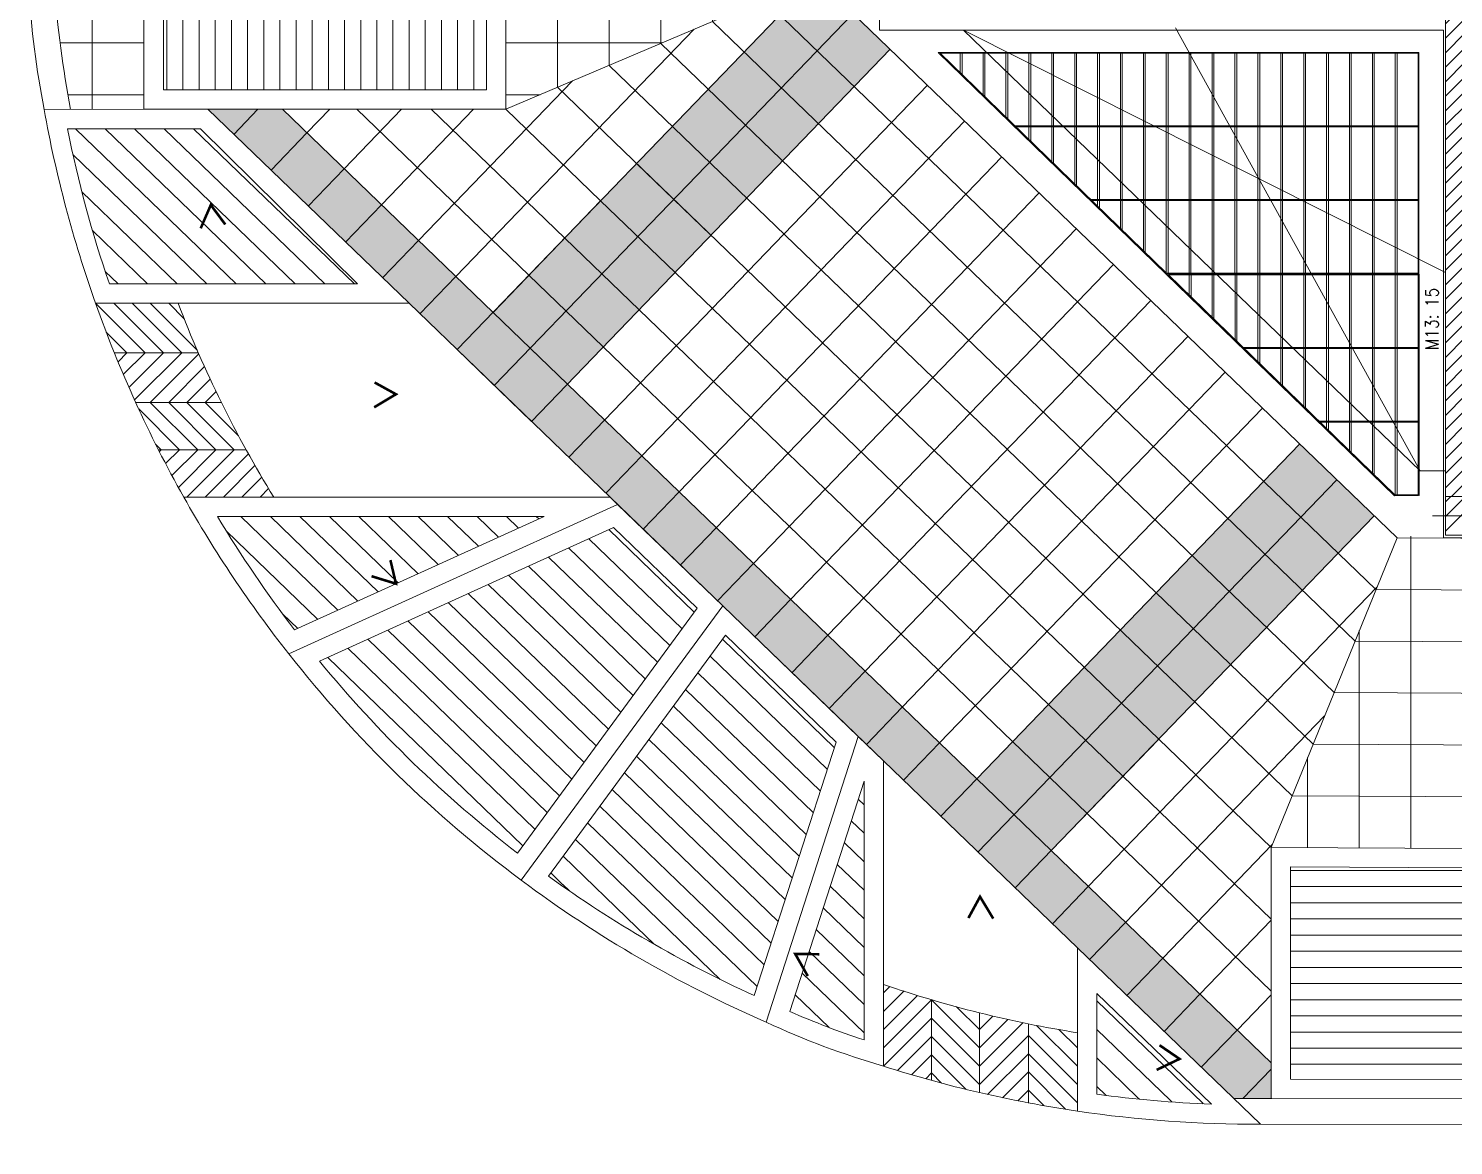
# Model space of a CAD drawing. Header units: millimetres. Extents: x 14 to 290, y 66 to 213.
# Drawn here: x 13.82 to 24.84, y 139.33 to 147.97 of the extents above; entities that cross this region are included whole.
import ezdxf
from ezdxf.enums import TextEntityAlignment as Align

# ---------------------------------------------------------------- set-up
doc = ezdxf.new("R2010")
doc.units = ezdxf.units.MM
doc.linetypes.add('HIDDEN', pattern=[9.525, 6.35, -3.175])
for name, color, linetype, lineweight in [('OCASA_TODAS_r08$0$CARP-HOJA', 252, 'Continuous', 20), ('OCASA_TODAS_r08$0$CGC COLUMNAS', 252, 'Continuous', 20), ('OCASA_TODAS_r08$0$CGC COLUMNAS EJES', 252, 'Continuous', 20), ('OCASA_TODAS_r08$0$CGC COLUMNAS HATCH', 252, 'Continuous', 20), ('OCASA_TODAS_r08$0$CGC TABIQUES', 252, 'Continuous', 20), ('OCASA_TODAS_r08$0$CGC TABIQUES REF', 252, 'Continuous', 20), ('OCASA_TODAS_r08$0$HACH MURO', 252, 'Continuous', 15), ('OCASA_TODAS_r08$0$HERRERIA', 252, 'Continuous', 20), ('OCASA_TODAS_r08$0$LINEA_DE_PROYECCION', 252, 'HIDDEN', 15), ('OCASA_TODAS_r08$0$Revision', 251, 'Continuous', 20), ('OCASA_TODAS_r08$0$REVOQUES', 251, 'Continuous', 15), ('OCASA_TODAS_r08$0$VEREDA', 251, 'Continuous', 15)]:
    doc.layers.add(name, color=color, linetype=linetype, lineweight=lineweight)
doc.styles.add('OCASA_TODAS_r08$0$CYPETXT', font='romans__.ttf', dxfattribs={"height": 0.2})

# ---------------------------------------------------------------- blocks, each defined once
blk = doc.blocks.new('OCASA_TODAS_r08$0$EJES_DE_LA_COLUMNA')
at = {"layer": 'OCASA_TODAS_r08$0$CGC COLUMNAS EJES'}
for p, q in [((0, -0.5), (0, 0.5)), ((-0.5, 0), (0.5, 0))]:
    blk.add_line(p, q, dxfattribs=at)
blk = doc.blocks.new('OCASA_TODAS_r08$0$Estructura PB para Arquitectura')
at = {"layer": 'OCASA_TODAS_r08$0$CGC COLUMNAS'}
blk.add_lwpolyline([(1102.981196, 370.948332), (1103.281196, 370.948332), (1103.281196, 371.248332), (1102.981196, 371.248332), (1102.981196, 370.948332)], close=True, dxfattribs=at)
blk.add_lwpolyline([(1102.981196, 370.948332), (1103.281196, 370.948332), (1103.281196, 371.248332), (1102.981196, 371.248332), (1102.981196, 370.948332)], close=True, dxfattribs=at)
at = {"layer": 'OCASA_TODAS_r08$0$CGC COLUMNAS HATCH'}
for p, q in [((1102.981196, 370.980011, -0.000029), (1103.249518, 371.248333, -0.000029)), ((1102.981196, 371.206285, -0.000029), (1103.023244, 371.248333, -0.000029)), ((1102.981196, 371.093148, -0.000029), (1103.136381, 371.248333, -0.000029))]:
    blk.add_line(p, q, dxfattribs=at)
at = {"layer": 'OCASA_TODAS_r08$0$CGC TABIQUES', "elevation": -0.000029}
blk.add_lwpolyline([(1102.981196, 371.248332), (1102.981196, 376.731072), (1103.131196, 376.731072), (1103.131196, 374.295923), (1105.878155, 374.295923), (1105.878155, 376.731072), (1106.028155, 376.731072), (1106.028155, 374.145923), (1103.131196, 374.145923), (1103.131196, 371.248332)], dxfattribs=at)
at = {"layer": 'OCASA_TODAS_r08$0$CGC COLUMNAS EJES', "xscale": 0.5, "yscale": 0.5}
blk.add_blockref('OCASA_TODAS_r08$0$EJES_DE_LA_COLUMNA', (1103.131196, 371.098332, -0.000029), dxfattribs=at)
at = {"layer": 'OCASA_TODAS_r08$0$CGC TABIQUES REF', "style": 'OCASA_TODAS_r08$0$CYPETXT', "width": 0.863438}
blk.add_text('M13: 15', height=0.1, rotation=90, dxfattribs=at).set_placement((1102.876196, 372.622128, -0.000029), align=Align.MIDDLE_CENTER)
blk = doc.blocks.new('OCASA_TODAS_r08$0$dddddd')
at = {"layer": 'OCASA_TODAS_r08$0$CARP-HOJA'}
for p, q in [((99.546846, 18.472923), (99.546846, 18.629998)), ((99.560946, 18.459217), (99.560946, 18.629998)), ((99.724055, 18.300663), (99.724055, 18.629998)), ((99.738155, 18.286957), (99.738155, 18.629998)), ((99.901265, 18.119617), (99.901265, 18.629998)), ((99.915365, 18.105911), (99.915365, 18.629998)), ((100.078474, 18.060548), (100.078474, 18.629998)), ((100.092574, 18.060548), (100.092574, 18.629998)), ((100.255683, 18.060548), (100.255683, 18.629998)), ((100.269783, 18.060548), (100.269783, 18.629998)), ((100.432892, 18.060548), (100.432892, 18.629998)), ((100.446992, 18.060548), (100.446992, 18.629998)), ((100.610101, 18.060548), (100.610101, 18.629998)), ((100.624201, 18.060548), (100.624201, 18.629998)), ((100.787311, 18.060548), (100.787311, 18.629998)), ((100.801411, 18.060548), (100.801411, 18.629998)), ((100.96452, 18.060548), (100.96452, 18.629998)), ((100.97862, 18.060548), (100.97862, 18.629998)), ((101.141729, 18.060548), (101.141729, 18.629998)), ((101.155829, 18.060548), (101.155829, 18.629998)), ((100.078474, 17.956144), (100.078474, 18.060548)), ((100.092574, 17.942438), (100.092574, 18.060548)), ((100.255683, 17.783884), (100.255683, 18.060548)), ((100.269783, 17.770178), (100.269783, 18.060548)), ((100.432892, 17.611624), (100.432892, 18.060548)), ((100.446992, 17.597918), (100.446992, 18.060548)), ((100.610101, 17.497548), (100.610101, 18.060548)), ((100.624201, 17.497548), (100.624201, 18.060548)), ((100.787311, 17.497548), (100.787311, 18.060548)), ((100.801411, 17.497548), (100.801411, 18.060548)), ((100.96452, 17.497548), (100.96452, 18.060548)), ((100.97862, 17.497548), (100.97862, 18.060548)), ((101.141729, 17.497548), (101.141729, 18.060548)), ((101.155829, 17.497548), (101.155829, 18.060548)), ((100.610101, 17.439364), (100.610101, 17.491248)), ((100.624201, 17.425658), (100.624201, 17.491248)), ((100.787311, 17.267105), (100.787311, 17.491248)), ((100.801411, 17.253399), (100.801411, 17.491248)), ((100.96452, 17.094845), (100.96452, 17.491248)), ((100.97862, 17.081139), (100.97862, 17.491248)), ((101.141729, 16.927226), (101.141729, 17.491248)), ((101.155829, 16.927253), (101.155829, 17.491248))]:
    blk.add_line(p, q, dxfattribs=at)
for points in [[(99.369739, 18.636298), (101.134412, 16.920912), (101.325238, 16.921278), (101.325238, 18.636298)], [(99.369739, 18.636298), (101.134412, 16.920912), (101.325238, 16.921278), (101.325238, 18.636298)], [(101.325238, 18.636298), (99.369739, 18.636298)], [(99.385258, 18.629998), (101.136965, 16.927217), (101.318938, 16.927566), (101.318938, 18.629998)], [(101.318938, 18.629998), (99.385258, 18.629998)], [(101.318938, 18.066848), (99.964589, 18.066848)], [(101.318938, 18.060548), (99.97107, 18.060548)], [(101.318938, 17.497548), (100.550246, 17.497548)], [(101.318938, 17.491248), (100.556727, 17.491248)]]:
    blk.add_lwpolyline(points, dxfattribs=at)
blk = doc.blocks.new('OCASA_TODAS_r08$0$aaaaa')
at = {"layer": 'OCASA_TODAS_r08$0$CARP-HOJA'}
for p, q in [((93.03341, 21.382694), (93.03341, 21.532267)), ((93.04751, 21.368988), (93.04751, 21.532267)), ((93.210619, 21.210434), (93.210619, 21.532267)), ((93.224719, 21.196728), (93.224719, 21.532267)), ((93.387828, 21.038175), (93.387828, 21.532267)), ((93.401928, 21.024468), (93.401928, 21.532267)), ((93.565037, 20.969053), (93.565037, 21.532267)), ((93.579137, 20.969053), (93.579137, 21.532267)), ((93.742246, 20.969053), (93.742246, 21.532267)), ((93.756346, 20.969053), (93.756346, 21.532267)), ((93.919456, 20.969053), (93.919456, 21.532267)), ((93.933556, 20.969053), (93.933556, 21.532267)), ((94.096665, 20.969053), (94.096665, 21.532267)), ((94.110765, 20.969053), (94.110765, 21.532267)), ((94.273874, 20.969053), (94.273874, 21.532267)), ((94.287974, 20.969053), (94.287974, 21.532267)), ((94.451083, 20.969053), (94.451083, 21.532267)), ((94.465183, 20.969053), (94.465183, 21.532267)), ((94.628292, 20.969053), (94.628292, 21.532267)), ((94.642392, 20.969053), (94.642392, 21.532267)), ((94.805502, 20.969053), (94.805502, 21.532267)), ((94.819602, 20.969053), (94.819602, 21.532267)), ((94.982711, 20.969053), (94.982711, 21.532267)), ((94.996811, 20.969053), (94.996811, 21.532267)), ((95.15992, 20.969053), (95.15992, 21.532267)), ((95.17402, 20.969053), (95.17402, 21.532267)), ((95.337129, 20.969053), (95.337129, 21.532267)), ((95.351229, 20.969053), (95.351229, 21.532267)), ((95.514339, 20.969053), (95.514339, 21.532267)), ((95.528439, 20.969053), (95.528439, 21.532267)), ((95.691548, 20.969053), (95.691548, 21.532267)), ((95.705648, 20.969053), (95.705648, 21.532267)), ((95.868757, 20.969053), (95.868757, 21.532267)), ((95.882857, 20.969053), (95.882857, 21.532267)), ((96.045966, 20.969053), (96.045966, 21.532267)), ((96.060066, 20.969053), (96.060066, 21.532267)), ((96.223175, 20.969053), (96.223175, 21.532267)), ((96.237275, 20.969053), (96.237275, 21.532267)), ((96.400385, 20.969053), (96.400385, 21.532267)), ((96.414485, 20.969053), (96.414485, 21.532267)), ((93.565037, 20.865915), (93.565037, 20.962753)), ((93.579137, 20.852209), (93.579137, 20.962753)), ((93.742246, 20.693655), (93.742246, 20.962753)), ((93.756346, 20.679949), (93.756346, 20.962753)), ((93.919456, 20.521395), (93.919456, 20.962753)), ((93.933556, 20.507689), (93.933556, 20.962753)), ((94.096665, 20.399753), (94.096665, 20.962753)), ((94.110765, 20.399753), (94.110765, 20.962753)), ((94.273874, 20.399753), (94.273874, 20.962753)), ((94.287974, 20.399753), (94.287974, 20.962753)), ((94.451083, 20.399753), (94.451083, 20.962753)), ((94.465183, 20.399753), (94.465183, 20.962753)), ((94.628292, 20.399753), (94.628292, 20.962753)), ((94.642392, 20.399753), (94.642392, 20.962753)), ((94.805502, 20.399753), (94.805502, 20.962753)), ((94.819602, 20.399753), (94.819602, 20.962753)), ((94.982711, 20.399753), (94.982711, 20.962753)), ((94.996811, 20.399753), (94.996811, 20.962753)), ((95.15992, 20.399753), (95.15992, 20.962753)), ((95.17402, 20.399753), (95.17402, 20.962753)), ((95.337129, 20.399753), (95.337129, 20.962753)), ((95.351229, 20.399753), (95.351229, 20.962753)), ((95.514339, 20.399753), (95.514339, 20.962753)), ((95.528439, 20.399753), (95.528439, 20.962753)), ((95.691548, 20.399753), (95.691548, 20.962753)), ((95.705648, 20.399753), (95.705648, 20.962753)), ((95.868757, 20.399753), (95.868757, 20.962753)), ((95.882857, 20.399753), (95.882857, 20.962753)), ((96.045966, 20.399753), (96.045966, 20.962753)), ((96.060066, 20.399753), (96.060066, 20.962753)), ((96.223175, 20.399753), (96.223175, 20.962753)), ((96.237275, 20.399753), (96.237275, 20.962753)), ((96.400385, 20.399753), (96.400385, 20.962753)), ((96.414485, 20.399753), (96.414485, 20.962753)), ((94.096665, 20.349136), (94.096665, 20.393453)), ((94.110765, 20.335429), (94.110765, 20.393453)), ((94.273874, 20.176876), (94.273874, 20.393453)), ((94.287974, 20.16317), (94.287974, 20.393453)), ((94.451083, 20.004616), (94.451083, 20.393453)), ((94.465183, 19.99091), (94.465183, 20.393453)), ((94.628292, 19.832356), (94.628292, 20.393453)), ((94.642392, 19.829772), (94.642392, 20.393453)), ((94.805502, 19.829772), (94.805502, 20.393453)), ((94.819602, 19.829772), (94.819602, 20.393453)), ((94.982711, 19.829772), (94.982711, 20.393453)), ((94.996811, 19.829772), (94.996811, 20.393453)), ((95.15992, 19.829772), (95.15992, 20.393453)), ((95.17402, 19.829772), (95.17402, 20.393453)), ((95.337129, 19.829772), (95.337129, 20.393453)), ((95.351229, 19.829772), (95.351229, 20.393453)), ((95.514339, 19.829772), (95.514339, 20.393453)), ((95.528439, 19.829772), (95.528439, 20.393453)), ((95.691548, 19.829772), (95.691548, 20.393453)), ((95.705648, 19.829772), (95.705648, 20.393453)), ((95.868757, 19.829772), (95.868757, 20.393453)), ((95.882857, 19.829772), (95.882857, 20.393453)), ((96.045966, 19.829772), (96.045966, 20.393453)), ((96.060066, 19.829772), (96.060066, 20.393453)), ((96.223175, 19.829772), (96.223175, 20.393453)), ((96.237275, 19.829772), (96.237275, 20.393453)), ((96.400385, 19.829772), (96.400385, 20.393453)), ((96.414485, 19.829772), (96.414485, 20.393453))]:
    blk.add_line(p, q, dxfattribs=at)
for points in [[(96.583894, 19.823472), (96.583894, 21.538566), (92.864, 21.538586), (94.628394, 19.823472)], [(96.577594, 19.829772), (96.577594, 21.532266), (92.87952, 21.532286), (94.628292, 19.832356)], [(92.87952, 21.532286), (94.630952, 19.829772)], [(96.583894, 20.969053), (93.458935, 20.969053)], [(96.583894, 20.962753), (93.465416, 20.962753)], [(96.583894, 20.399753), (94.044593, 20.399753)], [(96.583894, 20.393453), (94.051074, 20.393453)], [(96.583894, 19.823472), (94.628394, 19.823472)], [(96.577594, 19.829772), (94.630952, 19.829772)]]:
    blk.add_lwpolyline(points, dxfattribs=at)

msp = doc.modelspace()

# ---------------------------------------------------------------- hatches: boundary and pattern name
at = {"layer": 'OCASA_TODAS_r08$0$HACH MURO'}
h = msp.add_hatch(dxfattribs=at)
h.set_pattern_fill('ANSI31', color=256, scale=0.025, style=0)
h.set_pattern_definition([(45, (274.50704, 155.71555), (-0.0561266, 0.0561266), [])])
h.paths.add_polyline_path([(27.828, 149.832), (27.678, 149.832), (27.678, 147.396), (24.931, 147.396), (24.931, 149.832), (24.781, 149.832), (24.781, 144.349), (24.931, 144.349), (24.931, 147.246), (27.828, 147.246)])
at = {"layer": 'OCASA_TODAS_r08$0$Revision', "lineweight": 30}
h = msp.add_hatch(dxfattribs=at)
h.set_pattern_fill('DOTS', color=253, scale=0.05, angle=316.0431)
h.set_pattern_definition([(316.0431, (19.254746, 143.38967), (0.0836651, 0.0295913), [0, -0.079375])])
h.paths.add_polyline_path([(15.204, 147.345), (23.139, 139.692), (23.432, 139.691), (23.432, 139.966), (21.729, 141.609), (24.228, 144.2), (23.652, 144.755), (21.153, 142.164), (17.986, 145.218), (20.484, 147.81), (19.908, 148.365), (17.41, 145.773), (15.78, 147.345)])
at = {"layer": 'OCASA_TODAS_r08$0$VEREDA'}
h = msp.add_hatch(dxfattribs=at)
h.set_pattern_fill('LINE', color=256, angle=270)
h.set_pattern_definition([(270, (0.63575, 116.33001), (0.125, 0), [])])
h.paths.add_polyline_path([(17.359, 147.495), (14.859, 147.495), (14.859, 150.209), (17.359, 150.209)])
h.paths.add_polyline_path([(17.359, 150.509), (14.859, 150.509), (14.859, 153.223), (17.359, 153.223)])
h.paths.add_polyline_path([(17.359, 153.523), (14.859, 153.523), (14.859, 156.237), (17.359, 156.237)])
h.paths.add_polyline_path([(17.359, 156.537), (14.859, 156.537), (14.859, 159.252), (17.359, 159.252)])
h.paths.add_polyline_path([(17.359, 159.552), (14.859, 159.552), (14.859, 162.266), (17.359, 162.266)])
h.paths.add_polyline_path([(17.359, 162.566), (14.859, 162.566), (14.859, 165.28), (17.359, 165.28)])
h.paths.add_polyline_path([(17.359, 165.58), (14.859, 165.58), (14.859, 168.294), (17.359, 168.294)])
h.paths.add_polyline_path([(17.359, 168.594), (14.859, 168.594), (14.859, 171.308), (17.359, 171.308)])
h = msp.add_hatch(dxfattribs=at)
h.set_pattern_fill('LINE', color=256, scale=0.05, angle=316)
h.set_pattern_definition([(316, (19.90759, 145.19401), (0.110277, 0.1141952), [])])
edge = h.paths.add_edge_path()
edge.add_line((16.362, 145.994), (15.147, 147.195))
edge.add_line((15.147, 147.195), (14.117, 147.194))
edge.add_arc((23.324, 149.032), 9.388, 191.2878, 198.8794)
edge.add_line((14.441, 145.994), (16.362, 145.994))
edge = h.paths.add_edge_path()
edge.add_line((15.875, 143.317), (17.805, 144.194))
edge.add_line((17.805, 144.194), (15.278, 144.194))
edge.add_arc((23.328, 149.033), 9.392, 211.0103, 217.4848)
edge = h.paths.add_edge_path()
edge.add_line((22.082, 140.504), (22.97, 139.647))
edge.add_arc((23.323, 148.961), 9.32, 262.3503, 267.8343, ccw=False)
edge.add_line((22.082, 139.724), (22.082, 140.504))
edge = h.paths.add_edge_path()
edge.add_line((20.282, 142.146), (19.707, 140.364))
edge.add_arc((22.219, 146.082), 6.246, 246.2839, 251.9335)
edge.add_line((20.282, 140.144), (20.282, 142.146))
edge = h.paths.add_edge_path()
edge.add_arc((23.304, 149.008), 9.358, 219.3468, 232.435)
edge.add_line((17.599, 141.59), (18.991, 143.485))
edge.add_line((18.991, 143.485), (18.343, 144.109))
edge.add_line((18.343, 144.109), (16.067, 143.075))
edge = h.paths.add_edge_path()
edge.add_line((20.065, 142.449), (19.431, 140.487))
edge.add_arc((23.327, 149.031), 9.39, 234.2396, 245.4907, ccw=False)
edge.add_line((17.839, 141.411), (19.208, 143.275))
edge.add_line((19.208, 143.275), (20.065, 142.449))
h = msp.add_hatch(dxfattribs=at)
h.set_pattern_fill('LINE', color=256)
h.set_pattern_definition([(0, (0.63575, 116.33001), (0, 0.125), [])])
h.paths.add_polyline_path([(49.27, 139.804), (49.27, 141.484), (51.964, 141.49), (51.964, 139.8)])
h.paths.add_polyline_path([(48.97, 139.804), (48.97, 141.484), (46.264, 141.478), (46.264, 139.808)])
h.paths.add_polyline_path([(41.683, 139.815), (41.683, 141.47), (43.964, 141.474), (43.964, 139.812)])
h.paths.add_polyline_path([(41.383, 139.815), (41.383, 141.47), (39.097, 141.465), (39.097, 139.819)])
h.paths.add_polyline_path([(36.511, 139.822), (36.511, 141.46), (38.797, 141.465), (38.797, 139.819)])
h.paths.add_polyline_path([(36.211, 139.823), (36.211, 141.46), (33.926, 141.455), (33.926, 139.826)])
h.paths.add_polyline_path([(31.34, 139.83), (31.34, 141.45), (33.626, 141.455), (33.626, 139.827)])
h.paths.add_polyline_path([(31.04, 139.83), (31.04, 141.451), (28.754, 141.457), (28.754, 139.834)])
h.paths.add_polyline_path([(26.168, 139.837), (26.168, 141.47), (28.454, 141.458), (28.454, 139.834)])
h.paths.add_polyline_path([(25.868, 139.838), (25.868, 141.471), (23.582, 141.483), (23.582, 139.84)])

# ---------------------------------------------------------------- linework, layer by layer
at = {"layer": 'OCASA_TODAS_r08$0$LINEA_DE_PROYECCION'}
for points in [[(21.05, 147.956), (24.781, 146.081)], [(22.691, 147.976), (24.586, 144.547)]]:
    msp.add_lwpolyline(points, dxfattribs=at)
at = {"layer": 'OCASA_TODAS_r08$0$Revision', "color": 253, "lineweight": 30}
for p, q in [((14.718, 145.461, 0), (14.334, 145.844)), ((14.859, 145.461, 0), (14.476, 145.844, 0)), ((15.001, 145.461, 0), (14.617, 145.844, 0)), ((15.121, 145.482, 0), (14.758, 145.844, 0)), ((15.021, 145.724, 0), (14.9, 145.844, 0)), ((14.576, 145.461, 0), (14.417, 145.62, 0)), ((14.576, 145.461, 0), (14.508, 145.392, 0)), ((14.718, 145.461, 0), (14.549, 145.292, 0)), ((14.859, 145.461, 0), (14.592, 145.193, 0)), ((15.001, 145.461, 0), (14.636, 145.096, 0)), ((15.134, 145.452, 0), (14.758, 145.077, 0)), ((15.177, 145.354, 0), (14.9, 145.077, 0)), ((15.222, 145.257, 0), (15.041, 145.077, 0)), ((15.267, 145.161, 0), (15.183, 145.077, 0)), ((14.983, 144.711, 0), (14.668, 145.026, 0)), ((15.125, 144.711, 0), (14.758, 145.077, 0)), ((15.266, 144.711, 0), (14.9, 145.077, 0)), ((15.408, 144.711, 0), (15.041, 145.077, 0)), ((15.441, 144.819, 0), (15.183, 145.077, 0)), ((14.842, 144.711, 0), (14.799, 144.753, 0)), ((14.842, 144.711, 0), (14.828, 144.696, 0)), ((14.983, 144.711, 0), (14.876, 144.603, 0)), ((15.125, 144.711, 0), (14.925, 144.511, 0)), ((15.266, 144.711, 0), (14.975, 144.419, 0)), ((15.408, 144.711, 0), (15.041, 144.344, 0)), ((15.517, 144.679, 0), (15.183, 144.344, 0)), ((15.568, 144.588, 0), (15.324, 144.344, 0)), ((15.62, 144.499, 0), (15.466, 144.344, 0)), ((15.673, 144.41, 0), (15.607, 144.344, 0)), ((20.481, 140.556, 0), (20.432, 140.507, 0)), ((20.591, 140.524, 0), (20.432, 140.365, 0)), ((20.695, 140.487, 0), (20.432, 140.224, 0)), ((20.803, 140.453, 0), (20.432, 140.082, 0)), ((20.803, 140.453, 0), (21.174, 140.082, 0)), ((20.998, 140.4, 0), (21.174, 140.224, 0)), ((20.803, 140.312, 0), (20.432, 139.941)), ((20.803, 140.312, 0), (21.174, 139.941)), ((21.279, 140.329, 0), (21.174, 140.224, 0)), ((21.394, 140.302, 0), (21.174, 140.082, 0)), ((21.511, 140.277, 0), (21.174, 139.941)), ((20.803, 140.17, 0), (20.54, 139.907, 0)), ((20.803, 140.17, 0), (21.174, 139.799, 0)), ((21.553, 140.178, 0), (21.174, 139.799, 0)), ((21.553, 140.178, 0), (21.932, 139.799, 0)), ((21.617, 140.256, 0), (21.932, 139.941)), ((21.79, 140.224, 0), (21.932, 140.082, 0)), ((20.803, 140.029, 0), (20.649, 139.875, 0)), ((20.803, 140.029, 0), (21.07, 139.762, 0)), ((21.553, 140.037, 0), (21.238, 139.722, 0)), ((21.553, 140.037, 0), (21.932, 139.658, 0)), ((20.803, 139.888, 0), (20.759, 139.843, 0)), ((20.803, 139.888, 0), (20.881, 139.81, 0)), ((21.553, 139.896, 0), (21.354, 139.697, 0)), ((21.553, 139.896, 0), (21.841, 139.607, 0)), ((21.553, 139.754, 0), (21.472, 139.673)), ((21.553, 139.754, 0), (21.672, 139.636, 0))]:
    msp.add_line(p, q, dxfattribs=at)
at = {"layer": 'OCASA_TODAS_r08$0$Revision', "color": 253, "lineweight": 30, "elevation": 0}
for points in [[(15.318, 145.928, 0, 0, 0), (15.226, 146.605, 0.02, 0.02, 0), (15.148, 146.424, 0.02, 0.02, 0), (15.226, 146.605, 0.02, 0.02, 0), (15.338, 146.454, 0.02, 0.02, 0), (15.226, 146.605, 0.02, 0.02, 0)], [(16.201, 144.181, 0, 0, 0), (16.659, 143.674, 0.02, 0.02, 0), (16.47, 143.732, 0.02, 0.02, 0), (16.659, 143.674, 0.02, 0.02, 0), (16.616, 143.857, 0.02, 0.02, 0), (16.659, 143.674, 0.02, 0.02, 0)], [(20.343, 140.473, 0, 0, 0), (19.749, 140.809, 0.02, 0.02, 0), (19.846, 140.638, 0.02, 0.02, 0), (19.749, 140.809, 0.02, 0.02, 0), (19.936, 140.807, 0.02, 0.02, 0), (19.749, 140.809, 0.02, 0.02, 0)], [(22.044, 140.06, 0, 0, 0), (22.723, 139.997, 0.02, 0.02, 0), (22.546, 139.912, 0.02, 0.02, 0), (22.723, 139.997, 0.02, 0.02, 0), (22.568, 140.103, 0.02, 0.02, 0), (22.723, 139.997, 0.02, 0.02, 0)]]:
    msp.add_lwpolyline(points, format="xyseb", dxfattribs=at)
at = {"layer": 'OCASA_TODAS_r08$0$Revision', "color": 253, "lineweight": 30}
for points in [[(15.976, 145.14, 0, 0, 0), (16.659, 145.14, 0.02, 0.02, 0), (16.49, 145.039, 0.02, 0.02, 0), (16.659, 145.14, 0.02, 0.02, 0), (16.494, 145.231, 0.02, 0.02, 0), (16.659, 145.14, 0.02, 0.02, 0)], [(21.179, 140.569, 0, 0, 0), (21.179, 141.252, 0.02, 0.02, 0), (21.281, 141.083, 0.02, 0.02, 0), (21.179, 141.252, 0.02, 0.02, 0), (21.089, 141.087, 0.02, 0.02, 0), (21.179, 141.252, 0.02, 0.02, 0)]]:
    msp.add_lwpolyline(points, format="xyseb", dxfattribs=at)
at = {"layer": 'OCASA_TODAS_r08$0$REVOQUES'}
msp.add_lwpolyline([(26.591, 166.099), (26.761, 166.099), (26.761, 171.459), (27.806, 171.459), (27.806, 171.672), (27.646, 171.672), (27.646, 171.619), (23.983, 171.619), (23.983, 171.672), (23.823, 171.672), (23.823, 171.619), (22.009, 171.619), (22.009, 170.559), (20.401, 170.559), (20.401, 147.956), (24.765, 147.956), (24.765, 144.029), (30.309, 144.029)], dxfattribs=at)
at = {"layer": 'OCASA_TODAS_r08$0$VEREDA'}
for p, q in [((19.909, 148.365, 0), (17.132, 145.485, 0)), ((17.509, 147.345, 0), (19.909, 148.365, 0)), ((20.197, 148.087, 0), (17.42, 145.208, 0)), ((18.967, 147.965, 0), (17.122, 146.051, 0)), ((14.709, 147.858, 0), (14.06, 147.858, 0)), ((18.716, 147.858, 0), (17.508, 147.858, 0)), ((20.484, 147.81, 0), (17.708, 144.93, 0)), ((18.026, 147.565, 0), (16.834, 146.329, 0)), ((14.709, 147.458, 0), (14.119, 147.458, 0)), ((17.775, 147.458, 0), (17.508, 147.458, 0)), ((20.772, 147.532, 0), (18.274, 144.94, 0)), ((15.591, 147.345, 0), (15.404, 147.151, 0)), ((16.147, 147.345, 0), (15.97, 147.162, 0)), ((16.703, 147.345, 0), (16.258, 146.884, 0)), ((17.687, 146.061), (16.356, 147.345, 0)), ((17.258, 147.345), (16.546, 146.606)), ((17.965, 146.349), (16.932, 147.345, 0)), ((21.06, 147.254, 0), (18.562, 144.663, 0)), ((15.97, 147.162, 0), (15.692, 146.874, 0)), ((18.52, 146.925, 0), (19.096, 146.37)), ((21.348, 146.977, 0), (18.85, 144.385, 0)), ((16.258, 146.884, 0), (15.98, 146.596, 0)), ((21.636, 146.699, 0), (19.137, 144.107, 0)), ((16.546, 146.606, 0), (16.268, 146.318, 0)), ((18.243, 146.637), (18.819, 146.082, 0)), ((18.819, 146.082, 0), (18.243, 146.637, 0)), ((17.965, 146.349, 0), (18.541, 145.794)), ((18.541, 145.794), (17.965, 146.349)), ((21.924, 146.421, 0), (19.425, 143.83, 0)), ((16.834, 146.329, 0), (16.556, 146.041, 0)), ((22.212, 146.144, 0), (19.713, 143.552, 0)), ((17.122, 146.051, 0), (16.844, 145.763, 0)), ((17.687, 146.061), (18.263, 145.506, 0)), ((18.263, 145.506), (17.687, 146.061)), ((18.819, 146.082), (21.986, 143.028, 0)), ((14.334, 145.844, 0), (15.912, 145.844, 0)), ((18.541, 145.794), (21.708, 142.74, 0)), ((22.5, 145.866, 0), (20.001, 143.275, 0)), ((17.41, 145.773, 0), (17.986, 145.218, 0)), ((21.153, 142.164), (17.41, 145.773)), ((22.788, 145.588, 0), (20.289, 142.997, 0)), ((14.48, 145.461, 0), (15.13, 145.461, 0)), ((17.132, 145.485, 0), (17.708, 144.93, 0)), ((18.263, 145.506), (21.431, 142.452, 0)), ((23.076, 145.311, 0), (20.577, 142.719, 0)), ((15.308, 145.077, 0), (14.644, 145.077, 0)), ((23.364, 145.033, 0), (20.865, 142.442, 0)), ((18.274, 144.94, 0), (17.996, 144.652, 0)), ((14.821, 144.711, 0), (15.5, 144.711, 0)), ((23.652, 144.755, 0), (20.875, 141.876, 0)), ((18.562, 144.663, 0), (18.284, 144.375, 0)), ((23.94, 144.478, 0), (21.163, 141.598, 0)), ((18.85, 144.385, 0), (18.572, 144.097, 0)), ((15.017, 144.344, 0), (17.746, 144.344, 0)), ((18.316, 144.344, 0), (20.432, 142.304)), ((24.228, 144.2, 0), (21.451, 141.321, 0)), ((19.137, 144.107, 0), (18.86, 143.82, 0)), ((23.432, 141.633, 0), (24.406, 144.029, 0)), ((24.514, 144.041, 0.008), (24.514, 141.628, 0)), ((19.425, 143.83, 0), (19.148, 143.542, 0)), ((24.251, 143.648, 0), (22.017, 141.331, 0)), ((19.713, 143.552, 0), (19.436, 143.264, 0)), ((20.001, 143.275, 0), (19.724, 142.987, 0)), ((24.114, 143.312, 0.006), (24.114, 141.63, 0)), ((20.289, 142.997, 0), (20.012, 142.709, 0)), ((22.562, 142.472), (21.986, 143.028)), ((20.577, 142.719, 0), (20.3, 142.431, 0)), ((22.284, 142.185), (21.708, 142.74)), ((23.846, 142.652, 0), (22.305, 141.053, 0)), ((20.865, 142.442, 0), (20.587, 142.154, 0)), ((22.007, 141.897), (21.431, 142.452)), ((23.432, 141.633), (22.562, 142.472)), ((23.714, 142.328, 0.002), (23.714, 141.632, 0)), ((21.729, 141.609), (21.153, 142.164)), ((23.432, 141.078), (22.284, 142.185)), ((20.432, 139.941, 0), (20.432, 142.146, 0)), ((23.432, 140.522), (22.007, 141.897)), ((23.441, 141.655, 0), (22.593, 140.776, 0)), ((23.432, 141.633, 0), (23.432, 139.691, 0)), ((22.017, 141.331, 0), (21.739, 141.043, 0)), ((22.305, 141.053, 0), (22.027, 140.765, 0)), ((23.432, 141.07, 0), (22.881, 140.498, 0)), ((22.593, 140.776, 0), (22.315, 140.488, 0)), ((22.881, 140.498, 0), (22.603, 140.21, 0)), ((20.803, 139.831, 0), (20.803, 140.455, 0)), ((23.432, 140.494, 0), (23.169, 140.22, 0)), ((21.174, 140.354, 0), (21.174, 139.737, 0)), ((21.553, 139.657, 0), (21.553, 140.269, 0)), ((23.169, 140.22, 0), (22.891, 139.932, 0)), ((23.432, 139.917, 0), (23.214, 139.691, 0)), ((23.432, 139.691, 0), (23.142, 139.691, 0)), ((23.438, 139.691), (54.514, 139.646)), ((23.349, 139.491), (137.105, 139.327))]:
    msp.add_line(p, q, dxfattribs=at)
at = {"layer": 'OCASA_TODAS_r08$0$VEREDA', "elevation": 0}
for points in [[(14.309, 173.058), (14.309, 147.345)], [(14.709, 173.058), (14.709, 147.345)], [(17.909, 173.059), (17.909, 147.515), (23.594, 142.033), (30.306, 141.998), (44.152, 142.025), (45.812, 142.027), (52.431, 142.041), (53.811, 142.042), (54.559, 142.044)], [(18.309, 173.059), (18.309, 147.685), (23.757, 142.432), (30.307, 142.398), (44.151, 142.425), (45.811, 142.427), (52.43, 142.441), (53.81, 142.442), (54.559, 142.444)], [(18.709, 173.059), (18.709, 147.855), (23.919, 142.831), (30.307, 142.798), (44.151, 142.825), (45.811, 142.827), (52.43, 142.841), (53.81, 142.842), (54.559, 142.844)], [(19.109, 173.06), (19.109, 148.025), (24.081, 143.23), (30.308, 143.198), (44.15, 143.225), (45.81, 143.227), (52.429, 143.241), (53.809, 143.242), (54.559, 143.244)], [(19.509, 173.06), (19.509, 148.195), (24.243, 143.629), (30.309, 143.598), (44.149, 143.625), (45.809, 143.627), (52.429, 143.641), (53.809, 143.642), (54.559, 143.644)], [(19.909, 173.06), (19.909, 148.365), (24.406, 144.029), (30.309, 143.998), (44.148, 144.025), (45.808, 144.027), (52.428, 144.041), (53.808, 144.042), (54.559, 144.044)], [(17.41, 145.773), (18.243, 146.637), (17.509, 147.345), (15.78, 147.345), (17.41, 145.773)], [(26.018, 139.688), (26.018, 141.62), (23.432, 141.633), (23.432, 139.691), (26.018, 139.688)]]:
    msp.add_lwpolyline(points, dxfattribs=at)
for points in [[(17.509, 147.345), (14.709, 147.345), (14.709, 150.359), (17.509, 150.359)], [(17.359, 147.495), (14.859, 147.495), (14.859, 150.209), (17.359, 150.209)], [(25.868, 139.838), (25.868, 141.471), (23.582, 141.483), (23.582, 139.84)]]:
    msp.add_lwpolyline(points, close=True, dxfattribs=at)
at = {"layer": 'OCASA_TODAS_r08$0$VEREDA'}
msp.add_lwpolyline([(13.936, 147.344, -0.0301), (13.815, 148.282)], format="xyb", dxfattribs=at)
for points in [[(21.05, 147.956), (24.586, 144.547), (24.784, 144.547)], [(23.432, 139.966), (23.432, 141.633), (22.562, 142.472), (21.729, 141.609), (23.432, 139.966)]]:
    msp.add_lwpolyline(points, dxfattribs=at)
at = {"layer": 'OCASA_TODAS_r08$0$VEREDA', "elevation": 0}
for points in [[(16.76, 145.844), (15.204, 147.345), (13.936, 147.344, 0.040743), (14.334, 145.844), (16.76, 145.844)], [(14.334, 145.844), (16.76, 145.844), (18.316, 144.344), (15.017, 144.344, -0.043259), (14.334, 145.844)], [(14.973, 145.844, 0.046865), (15.713, 144.344, 0.046865)], [(17.629, 141.379), (19.189, 143.502), (18.374, 144.288), (15.829, 143.132, 0.066114), (17.629, 141.379)], [(19.523, 140.282), (20.236, 142.492), (19.189, 143.502), (17.629, 141.379, 0.057533), (19.523, 140.282)], [(20.432, 142.304), (21.932, 140.857), (21.932, 139.593, -0.040588), (20.432, 139.941), (20.432, 142.304)], [(21.932, 140.857), (23.349, 139.491, -0.037557), (21.932, 139.593), (21.932, 140.857)], [(20.432, 140.573, 0.04329), (21.932, 140.2, 0.04329)]]:
    msp.add_lwpolyline(points, format="xyb", dxfattribs=at)
for points in [[(16.362, 145.994), (15.147, 147.195), (14.117, 147.194, 0.033137), (14.441, 145.994)], [(15.829, 143.132), (18.374, 144.288), (18.316, 144.344), (15.017, 144.344, 0.038288)], [(15.875, 143.317), (17.805, 144.194), (15.278, 144.194, 0.028258)], [(17.599, 141.59), (18.991, 143.485), (18.343, 144.109), (16.067, 143.075, 0.056959)], [(19.431, 140.487), (20.065, 142.449), (19.208, 143.275), (17.839, 141.411, 0.049132)], [(20.236, 142.492), (19.523, 140.282, 0.038009), (20.432, 139.941), (20.432, 142.304)], [(20.282, 142.146), (19.707, 140.364, 0.024656), (20.282, 140.144)], [(22.082, 140.504), (22.97, 139.647, -0.023933), (22.082, 139.724)]]:
    msp.add_lwpolyline(points, format="xyb", close=True, dxfattribs=at)
at = {"layer": 'OCASA_TODAS_r08$0$VEREDA'}
msp.add_arc((23.328, 149.033), 9.342, 184.5171, 190.4143, dxfattribs=at)

# ---------------------------------------------------------------- block references
at = {"color": 31, "true_color": 0xfebd57}
msp.add_blockref('OCASA_TODAS_r08$0$Estructura PB para Arquitectura', (-1078.2, -226.899), dxfattribs=at)
at = {"layer": 'OCASA_TODAS_r08$0$HERRERIA'}
for name, p in [('OCASA_TODAS_r08$0$aaaaa', (-72.008, 126.247, 0)), ('OCASA_TODAS_r08$0$dddddd', (-76.749, 127.434, 0))]:
    msp.add_blockref(name, p, dxfattribs=at)

doc.saveas('drawing.dxf')
